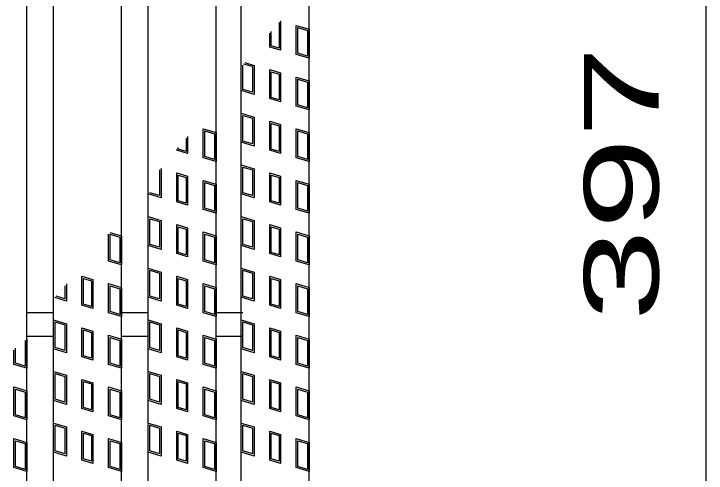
# Model space of a CAD drawing. Units: millimetres, scale not verified. Extents: x -1820 to 1731, y -1282 to 1054.
# Drawn here: x -439 to -235, y 59.7 to 194.9 of the extents above; entities that cross this region are included whole.
import ezdxf
from ezdxf.enums import TextEntityAlignment as Align

# ---------------------------------------------------------------- set-up
doc = ezdxf.new("R2010")
doc.units = ezdxf.units.MM
doc.header["$LTSCALE"] = 10
for name, color, linetype, lineweight in [('16', 3, 'Continuous', 25), ('17', 3, 'Continuous', 25), ('22', 2, 'Continuous', 25)]:
    doc.layers.add(name, color=color, linetype=linetype, lineweight=lineweight)
doc.styles.add('ベクトル', font='')
doc.styles.get('ベクトル').set_extended_font_data('ベクトル')

msp = doc.modelspace()

# ---------------------------------------------------------------- linework, layer by layer
at = {"layer": '16'}
for p, q in [((-435.2, -67), (-435.2, 374)), ((-399.4, -67), (-399.4, 374)), ((-379.4, -67), (-379.4, 374)), ((-372, -67), (-372, 374)), ((-352, -67), (-352, 374)), ((-427.3, -12.5), (-427.3, 319.5)), ((-407.3, -12.5), (-407.3, 319.5)), ((-435.2, 107), (-427.3, 107)), ((-407.3, 107), (-399.4, 107)), ((-379.4, 107), (-371.5, 107)), ((-435.2, 100), (-427.3, 100)), ((-407.3, 100), (-399.4, 100)), ((-379.4, 100), (-371.5, 100))]:
    msp.add_line(p, q, dxfattribs=at)
at = {"layer": '17'}
for p, q in [((-360.91, 192.38), (-360.86, 192.36)), ((-360.86, 192.36), (-360.86, 184.8)), ((-360.57, 192.77), (-360.38, 192.72)), ((-360.38, 192.72), (-360.38, 184.17)), ((-363.14, 185.49), (-363.14, 189.74)), ((-355.8, 191.49), (-352, 190.35)), ((-355.8, 182.94), (-355.8, 191.49)), ((-355.32, 190.85), (-352.47, 190)), ((-355.32, 183.29), (-355.32, 190.85)), ((-352.47, 190), (-352.47, 182.44)), ((-352, 190.35), (-352, 181.8)), ((-363.61, 185.13), (-363.61, 189.17)), ((-360.38, 184.17), (-363.61, 185.13)), ((-360.86, 184.8), (-363.14, 185.49)), ((-352, 181.8), (-355.8, 182.94)), ((-352.47, 182.44), (-355.32, 183.29)), ((-371.52, 172.65), (-371.52, 179.82)), ((-368.67, 179.36), (-371.26, 180.13)), ((-370.93, 180.53), (-368.2, 179.71)), ((-368.2, 179.71), (-368.2, 171.16)), ((-368.67, 179.36), (-368.67, 171.8)), ((-363.61, 178.48), (-360.38, 177.52)), ((-363.61, 169.93), (-363.61, 178.48)), ((-363.14, 177.85), (-360.86, 177.16)), ((-363.14, 170.29), (-363.14, 177.85)), ((-360.38, 177.52), (-360.38, 168.97)), ((-360.86, 177.16), (-360.86, 169.6)), ((-355.8, 176.29), (-352, 175.15)), ((-355.8, 167.74), (-355.8, 176.29)), ((-355.32, 175.65), (-352.47, 174.8)), ((-355.32, 168.09), (-355.32, 175.65)), ((-352.47, 174.8), (-352.47, 167.24)), ((-352, 175.15), (-352, 166.6)), ((-368.2, 171.16), (-372, 172.3)), ((-368.67, 171.8), (-371.52, 172.65)), ((-360.38, 168.97), (-363.61, 169.93)), ((-360.86, 169.6), (-363.14, 170.29)), ((-352, 166.6), (-355.8, 167.74)), ((-352.47, 167.24), (-355.32, 168.09)), ((-372, 165.65), (-368.2, 164.51)), ((-372, 157.1), (-372, 165.65)), ((-371.52, 165.01), (-368.67, 164.16)), ((-371.52, 157.45), (-371.52, 165.01)), ((-368.67, 164.16), (-368.67, 156.6)), ((-368.2, 164.51), (-368.2, 155.96)), ((-363.61, 163.28), (-360.38, 162.32)), ((-363.61, 154.73), (-363.61, 163.28)), ((-363.14, 162.65), (-360.86, 161.96)), ((-363.14, 155.09), (-363.14, 162.65)), ((-360.86, 161.96), (-360.86, 154.4)), ((-360.38, 162.32), (-360.38, 153.77)), ((-383.2, 161.09), (-379.4, 159.95)), ((-383.2, 152.54), (-383.2, 161.09)), ((-382.73, 160.45), (-379.88, 159.6)), ((-382.73, 152.89), (-382.73, 160.45)), ((-379.88, 159.6), (-379.88, 152.04)), ((-379.4, 159.95), (-379.4, 151.4)), ((-355.8, 161.09), (-352, 159.95)), ((-355.8, 152.54), (-355.8, 161.09)), ((-355.32, 160.45), (-352.47, 159.6)), ((-355.32, 152.89), (-355.32, 160.45)), ((-352.47, 159.6), (-352.47, 152.04)), ((-352, 159.95), (-352, 151.4)), ((-388.26, 158.26), (-388.26, 154.4)), ((-387.79, 158.82), (-387.79, 153.77)), ((-368.2, 155.96), (-372, 157.1)), ((-368.67, 156.6), (-371.52, 157.45)), ((-390.54, 155.09), (-390.54, 155.56)), ((-388.26, 154.4), (-390.54, 155.09)), ((-360.86, 154.4), (-363.14, 155.09)), ((-391.02, 154.73), (-391.02, 155)), ((-387.79, 153.77), (-391.02, 154.73)), ((-360.38, 153.77), (-363.61, 154.73)), ((-379.4, 151.4), (-383.2, 152.54)), ((-379.88, 152.04), (-382.73, 152.89)), ((-352, 151.4), (-355.8, 152.54)), ((-352.47, 152.04), (-355.32, 152.89)), ((-396.12, 148.97), (-396.08, 148.96)), ((-396.08, 148.96), (-396.08, 141.4)), ((-395.78, 149.36), (-395.6, 149.31)), ((-395.6, 149.31), (-395.6, 140.76)), ((-372, 150.45), (-368.2, 149.31)), ((-372, 141.9), (-372, 150.45)), ((-371.52, 149.81), (-368.67, 148.96)), ((-371.52, 142.25), (-371.52, 149.81)), ((-368.67, 148.96), (-368.67, 141.4)), ((-368.2, 149.31), (-368.2, 140.76)), ((-391.02, 148.08), (-387.79, 147.12)), ((-391.02, 139.53), (-391.02, 148.08)), ((-390.54, 147.45), (-388.26, 146.76)), ((-390.54, 139.89), (-390.54, 147.45)), ((-387.79, 147.12), (-387.79, 138.57)), ((-363.61, 148.08), (-360.38, 147.12)), ((-363.61, 139.53), (-363.61, 148.08)), ((-363.14, 147.45), (-360.86, 146.76)), ((-363.14, 139.89), (-363.14, 147.45)), ((-360.38, 147.12), (-360.38, 138.57)), ((-388.26, 146.76), (-388.26, 139.2)), ((-383.2, 145.89), (-379.4, 144.75)), ((-383.2, 137.34), (-383.2, 145.89)), ((-382.73, 145.25), (-379.88, 144.4)), ((-382.73, 137.69), (-382.73, 145.25)), ((-360.86, 146.76), (-360.86, 139.2)), ((-355.8, 145.89), (-352, 144.75)), ((-355.8, 137.34), (-355.8, 145.89)), ((-355.32, 145.25), (-352.47, 144.4)), ((-355.32, 137.69), (-355.32, 145.25)), ((-379.88, 144.4), (-379.88, 136.84)), ((-379.4, 144.75), (-379.4, 136.2)), ((-352.47, 144.4), (-352.47, 136.84)), ((-352, 144.75), (-352, 136.2)), ((-395.6, 140.76), (-399.4, 141.9)), ((-396.08, 141.4), (-398.93, 142.25)), ((-368.2, 140.76), (-372, 141.9)), ((-368.67, 141.4), (-371.52, 142.25)), ((-387.79, 138.57), (-391.02, 139.53)), ((-388.26, 139.2), (-390.54, 139.89)), ((-360.38, 138.57), (-363.61, 139.53)), ((-360.86, 139.2), (-363.14, 139.89)), ((-379.4, 136.2), (-383.2, 137.34)), ((-379.88, 136.84), (-382.73, 137.69)), ((-352, 136.2), (-355.8, 137.34)), ((-352.47, 136.84), (-355.32, 137.69)), ((-399.4, 135.25), (-395.6, 134.11)), ((-399.4, 126.7), (-399.4, 135.25)), ((-372, 135.25), (-368.2, 134.11)), ((-372, 126.7), (-372, 135.25)), ((-398.93, 134.61), (-396.08, 133.76)), ((-398.93, 127.05), (-398.93, 134.61)), ((-396.08, 133.76), (-396.08, 126.2)), ((-395.6, 134.11), (-395.6, 125.56)), ((-391.02, 132.88), (-387.79, 131.92)), ((-391.02, 124.33), (-391.02, 132.88)), ((-371.52, 134.61), (-368.67, 133.76)), ((-371.52, 127.05), (-371.52, 134.61)), ((-368.67, 133.76), (-368.67, 126.2)), ((-368.2, 134.11), (-368.2, 125.56)), ((-363.61, 132.88), (-360.38, 131.92)), ((-363.61, 124.33), (-363.61, 132.88)), ((-410.68, 130.56), (-407.3, 129.55)), ((-390.54, 132.25), (-388.26, 131.56)), ((-390.54, 124.69), (-390.54, 132.25)), ((-388.26, 131.56), (-388.26, 124)), ((-387.79, 131.92), (-387.79, 123.37)), ((-383.2, 130.69), (-379.4, 129.55)), ((-383.2, 122.14), (-383.2, 130.69)), ((-363.14, 132.25), (-360.86, 131.56)), ((-363.14, 124.69), (-363.14, 132.25)), ((-360.86, 131.56), (-360.86, 124)), ((-360.38, 131.92), (-360.38, 123.37)), ((-355.8, 130.69), (-352, 129.55)), ((-355.8, 122.14), (-355.8, 130.69)), ((-411.1, 122.14), (-411.1, 130.07)), ((-410.63, 130.05), (-407.78, 129.2)), ((-410.63, 122.49), (-410.63, 130.05)), ((-407.78, 129.2), (-407.78, 121.64)), ((-407.3, 129.55), (-407.3, 121)), ((-382.73, 130.05), (-379.88, 129.2)), ((-382.73, 122.49), (-382.73, 130.05)), ((-379.88, 129.2), (-379.88, 121.64)), ((-379.4, 129.55), (-379.4, 121)), ((-355.32, 130.05), (-352.47, 129.2)), ((-355.32, 122.49), (-355.32, 130.05)), ((-352.47, 129.2), (-352.47, 121.64)), ((-352, 129.55), (-352, 121)), ((-395.6, 125.56), (-399.4, 126.7)), ((-396.08, 126.2), (-398.93, 127.05)), ((-368.2, 125.56), (-372, 126.7)), ((-368.67, 126.2), (-371.52, 127.05)), ((-388.26, 124), (-390.54, 124.69)), ((-360.86, 124), (-363.14, 124.69)), ((-407.78, 121.64), (-410.63, 122.49)), ((-387.79, 123.37), (-391.02, 124.33)), ((-379.88, 121.64), (-382.73, 122.49)), ((-360.38, 123.37), (-363.61, 124.33)), ((-352.47, 121.64), (-355.32, 122.49)), ((-407.3, 121), (-411.1, 122.14)), ((-379.4, 121), (-383.2, 122.14)), ((-352, 121), (-355.8, 122.14)), ((-399.4, 120.05), (-395.6, 118.91)), ((-399.4, 111.5), (-399.4, 120.05)), ((-398.93, 119.41), (-396.08, 118.56)), ((-398.93, 111.85), (-398.93, 119.41)), ((-396.08, 118.56), (-396.08, 111)), ((-395.6, 118.91), (-395.6, 110.36)), ((-372, 120.05), (-368.2, 118.91)), ((-372, 111.5), (-372, 120.05)), ((-371.52, 119.41), (-368.67, 118.56)), ((-371.52, 111.85), (-371.52, 119.41)), ((-368.67, 118.56), (-368.67, 111)), ((-368.2, 118.91), (-368.2, 110.36)), ((-418.92, 117.68), (-415.69, 116.72)), ((-418.92, 109.13), (-418.92, 117.68)), ((-418.44, 117.05), (-416.16, 116.36)), ((-418.44, 109.49), (-418.44, 117.05)), ((-416.16, 116.36), (-416.16, 108.8)), ((-415.69, 116.72), (-415.69, 108.17)), ((-391.02, 117.68), (-387.79, 116.72)), ((-391.02, 109.13), (-391.02, 117.68)), ((-390.54, 117.05), (-388.26, 116.36)), ((-390.54, 109.49), (-390.54, 117.05)), ((-388.26, 116.36), (-388.26, 108.8)), ((-387.79, 116.72), (-387.79, 108.17)), ((-363.61, 117.68), (-360.38, 116.72)), ((-363.61, 109.13), (-363.61, 117.68)), ((-363.14, 117.05), (-360.86, 116.36)), ((-363.14, 109.49), (-363.14, 117.05)), ((-360.86, 116.36), (-360.86, 108.8)), ((-360.38, 116.72), (-360.38, 108.17)), ((-423.98, 114.85), (-423.98, 111)), ((-423.5, 115.41), (-423.5, 110.36)), ((-411.1, 115.49), (-407.3, 114.35)), ((-411.1, 106.94), (-411.1, 115.49)), ((-410.63, 114.85), (-407.78, 114)), ((-410.63, 107.29), (-410.63, 114.85)), ((-407.3, 114.35), (-407.3, 105.8)), ((-383.2, 115.49), (-379.4, 114.35)), ((-383.2, 106.94), (-383.2, 115.49)), ((-382.73, 114.85), (-379.88, 114)), ((-382.73, 107.29), (-382.73, 114.85)), ((-379.4, 114.35), (-379.4, 105.8)), ((-355.8, 115.49), (-352, 114.35)), ((-355.8, 106.94), (-355.8, 115.49)), ((-355.32, 114.85), (-352.47, 114)), ((-355.32, 107.29), (-355.32, 114.85)), ((-352, 114.35), (-352, 105.8)), ((-407.78, 114), (-407.78, 106.44)), ((-379.88, 114), (-379.88, 106.44)), ((-352.47, 114), (-352.47, 106.44)), ((-423.5, 110.36), (-426.91, 111.38)), ((-423.98, 111), (-426.57, 111.78)), ((-395.6, 110.36), (-399.4, 111.5)), ((-396.08, 111), (-398.93, 111.85)), ((-368.2, 110.36), (-372, 111.5)), ((-368.67, 111), (-371.52, 111.85)), ((-415.69, 108.17), (-418.92, 109.13)), ((-416.16, 108.8), (-418.44, 109.49)), ((-387.79, 108.17), (-391.02, 109.13)), ((-388.26, 108.8), (-390.54, 109.49)), ((-360.38, 108.17), (-363.61, 109.13)), ((-360.86, 108.8), (-363.14, 109.49)), ((-407.3, 105.8), (-411.1, 106.94)), ((-407.78, 106.44), (-410.63, 107.29)), ((-379.4, 105.8), (-383.2, 106.94)), ((-379.88, 106.44), (-382.73, 107.29)), ((-352, 105.8), (-355.8, 106.94)), ((-352.47, 106.44), (-355.32, 107.29)), ((-427.3, 104.85), (-423.5, 103.71)), ((-427.3, 96.3), (-427.3, 104.85)), ((-426.83, 104.21), (-423.98, 103.36)), ((-426.83, 96.65), (-426.83, 104.21)), ((-399.4, 104.85), (-395.6, 103.71)), ((-399.4, 96.3), (-399.4, 104.85)), ((-398.93, 104.21), (-396.08, 103.36)), ((-398.93, 96.65), (-398.93, 104.21)), ((-372, 104.85), (-368.2, 103.71)), ((-372, 96.3), (-372, 104.85)), ((-371.52, 104.21), (-368.67, 103.36)), ((-371.52, 96.65), (-371.52, 104.21)), ((-423.98, 103.36), (-423.98, 95.8)), ((-423.5, 103.71), (-423.5, 95.16)), ((-418.92, 102.48), (-415.69, 101.52)), ((-418.92, 93.93), (-418.92, 102.48)), ((-396.08, 103.36), (-396.08, 95.8)), ((-395.6, 103.71), (-395.6, 95.16)), ((-391.02, 102.48), (-387.79, 101.52)), ((-391.02, 93.93), (-391.02, 102.48)), ((-368.67, 103.36), (-368.67, 95.8)), ((-368.2, 103.71), (-368.2, 95.16)), ((-363.61, 102.48), (-360.38, 101.52)), ((-363.61, 93.93), (-363.61, 102.48)), ((-418.44, 101.85), (-416.16, 101.16)), ((-418.44, 94.29), (-418.44, 101.85)), ((-416.16, 101.16), (-416.16, 93.6)), ((-415.69, 101.52), (-415.69, 92.97)), ((-411.1, 100.29), (-407.3, 99.15)), ((-411.1, 91.74), (-411.1, 100.29)), ((-390.54, 101.85), (-388.26, 101.16)), ((-390.54, 94.29), (-390.54, 101.85)), ((-388.26, 101.16), (-388.26, 93.6)), ((-387.79, 101.52), (-387.79, 92.97)), ((-383.2, 100.29), (-379.4, 99.15)), ((-383.2, 91.74), (-383.2, 100.29)), ((-363.14, 101.85), (-360.86, 101.16)), ((-363.14, 94.29), (-363.14, 101.85)), ((-360.86, 101.16), (-360.86, 93.6)), ((-360.38, 101.52), (-360.38, 92.97)), ((-355.8, 100.29), (-352, 99.15)), ((-355.8, 91.74), (-355.8, 100.29)), ((-435.68, 98.8), (-435.68, 91.24)), ((-435.2, 99.15), (-435.2, 90.6)), ((-410.63, 99.65), (-407.78, 98.8)), ((-410.63, 92.09), (-410.63, 99.65)), ((-407.78, 98.8), (-407.78, 91.24)), ((-407.3, 99.15), (-407.3, 90.6)), ((-382.73, 99.65), (-379.88, 98.8)), ((-382.73, 92.09), (-382.73, 99.65)), ((-379.88, 98.8), (-379.88, 91.24)), ((-379.4, 99.15), (-379.4, 90.6)), ((-355.32, 99.65), (-352.47, 98.8)), ((-355.32, 92.09), (-355.32, 99.65)), ((-352.47, 98.8), (-352.47, 91.24)), ((-352, 99.15), (-352, 90.6)), ((-439, 91.74), (-439, 95.9)), ((-438.53, 92.09), (-438.53, 96.46)), ((-423.5, 95.16), (-427.3, 96.3)), ((-423.98, 95.8), (-426.83, 96.65)), ((-395.6, 95.16), (-399.4, 96.3)), ((-396.08, 95.8), (-398.93, 96.65)), ((-368.2, 95.16), (-372, 96.3)), ((-368.67, 95.8), (-371.52, 96.65)), ((-415.69, 92.97), (-418.92, 93.93)), ((-416.16, 93.6), (-418.44, 94.29)), ((-387.79, 92.97), (-391.02, 93.93)), ((-388.26, 93.6), (-390.54, 94.29)), ((-360.38, 92.97), (-363.61, 93.93)), ((-360.86, 93.6), (-363.14, 94.29)), ((-435.68, 91.24), (-438.53, 92.09)), ((-407.78, 91.24), (-410.63, 92.09)), ((-379.88, 91.24), (-382.73, 92.09)), ((-352.47, 91.24), (-355.32, 92.09)), ((-435.2, 90.6), (-439, 91.74)), ((-407.3, 90.6), (-411.1, 91.74)), ((-379.4, 90.6), (-383.2, 91.74)), ((-352, 90.6), (-355.8, 91.74)), ((-427.3, 89.65), (-423.5, 88.51)), ((-427.3, 81.1), (-427.3, 89.65)), ((-426.83, 89.01), (-423.98, 88.16)), ((-426.83, 81.45), (-426.83, 89.01)), ((-423.98, 88.16), (-423.98, 80.6)), ((-423.5, 88.51), (-423.5, 79.96)), ((-399.4, 89.65), (-395.6, 88.51)), ((-399.4, 81.1), (-399.4, 89.65)), ((-398.93, 89.01), (-396.08, 88.16)), ((-398.93, 81.45), (-398.93, 89.01)), ((-396.08, 88.16), (-396.08, 80.6)), ((-395.6, 88.51), (-395.6, 79.96)), ((-372, 89.65), (-368.2, 88.51)), ((-372, 81.1), (-372, 89.65)), ((-371.52, 89.01), (-368.67, 88.16)), ((-371.52, 81.45), (-371.52, 89.01)), ((-368.67, 88.16), (-368.67, 80.6)), ((-368.2, 88.51), (-368.2, 79.96)), ((-418.92, 87.28), (-415.69, 86.32)), ((-418.92, 78.73), (-418.92, 87.28)), ((-418.44, 86.65), (-416.16, 85.96)), ((-418.44, 79.09), (-418.44, 86.65)), ((-416.16, 85.96), (-416.16, 78.4)), ((-415.69, 86.32), (-415.69, 77.77)), ((-391.02, 87.28), (-387.79, 86.32)), ((-391.02, 78.73), (-391.02, 87.28)), ((-390.54, 86.65), (-388.26, 85.96)), ((-390.54, 79.09), (-390.54, 86.65)), ((-388.26, 85.96), (-388.26, 78.4)), ((-387.79, 86.32), (-387.79, 77.77)), ((-363.61, 87.28), (-360.38, 86.32)), ((-363.61, 78.73), (-363.61, 87.28)), ((-363.14, 86.65), (-360.86, 85.96)), ((-363.14, 79.09), (-363.14, 86.65)), ((-360.86, 85.96), (-360.86, 78.4)), ((-360.38, 86.32), (-360.38, 77.77)), ((-439, 85.09), (-435.2, 83.95)), ((-439, 76.54), (-439, 85.09)), ((-438.53, 84.45), (-435.68, 83.6)), ((-438.53, 76.89), (-438.53, 84.45)), ((-435.2, 83.95), (-435.2, 75.4)), ((-411.1, 85.09), (-407.3, 83.95)), ((-411.1, 76.54), (-411.1, 85.09)), ((-410.63, 84.45), (-407.78, 83.6)), ((-410.63, 76.89), (-410.63, 84.45)), ((-407.3, 83.95), (-407.3, 75.4)), ((-383.2, 85.09), (-379.4, 83.95)), ((-383.2, 76.54), (-383.2, 85.09)), ((-382.73, 84.45), (-379.88, 83.6)), ((-382.73, 76.89), (-382.73, 84.45)), ((-379.4, 83.95), (-379.4, 75.4)), ((-355.8, 85.09), (-352, 83.95)), ((-355.8, 76.54), (-355.8, 85.09)), ((-355.32, 84.45), (-352.47, 83.6)), ((-355.32, 76.89), (-355.32, 84.45)), ((-352, 83.95), (-352, 75.4)), ((-435.68, 83.6), (-435.68, 76.04)), ((-407.78, 83.6), (-407.78, 76.04)), ((-379.88, 83.6), (-379.88, 76.04)), ((-352.47, 83.6), (-352.47, 76.04)), ((-423.5, 79.96), (-427.3, 81.1)), ((-423.98, 80.6), (-426.83, 81.45)), ((-395.6, 79.96), (-399.4, 81.1)), ((-396.08, 80.6), (-398.93, 81.45)), ((-368.2, 79.96), (-372, 81.1)), ((-368.67, 80.6), (-371.52, 81.45)), ((-415.69, 77.77), (-418.92, 78.73)), ((-416.16, 78.4), (-418.44, 79.09)), ((-387.79, 77.77), (-391.02, 78.73)), ((-388.26, 78.4), (-390.54, 79.09)), ((-360.38, 77.77), (-363.61, 78.73)), ((-360.86, 78.4), (-363.14, 79.09)), ((-435.2, 75.4), (-439, 76.54)), ((-435.68, 76.04), (-438.53, 76.89)), ((-407.3, 75.4), (-411.1, 76.54)), ((-407.78, 76.04), (-410.63, 76.89)), ((-379.4, 75.4), (-383.2, 76.54)), ((-379.88, 76.04), (-382.73, 76.89)), ((-352, 75.4), (-355.8, 76.54)), ((-352.47, 76.04), (-355.32, 76.89)), ((-427.3, 74.45), (-423.5, 73.31)), ((-427.3, 65.9), (-427.3, 74.45)), ((-426.83, 73.81), (-423.98, 72.96)), ((-426.83, 66.25), (-426.83, 73.81)), ((-399.4, 74.45), (-395.6, 73.31)), ((-399.4, 65.9), (-399.4, 74.45)), ((-398.93, 73.81), (-396.08, 72.96)), ((-398.93, 66.25), (-398.93, 73.81)), ((-372, 74.45), (-368.2, 73.31)), ((-372, 65.9), (-372, 74.45)), ((-371.52, 73.81), (-368.67, 72.96)), ((-371.52, 66.25), (-371.52, 73.81)), ((-423.98, 72.96), (-423.98, 65.4)), ((-423.5, 73.31), (-423.5, 64.76)), ((-418.92, 72.08), (-415.69, 71.12)), ((-418.92, 63.53), (-418.92, 72.08)), ((-418.44, 71.45), (-416.16, 70.76)), ((-418.44, 63.89), (-418.44, 71.45)), ((-396.08, 72.96), (-396.08, 65.4)), ((-395.6, 73.31), (-395.6, 64.76)), ((-391.02, 72.08), (-387.79, 71.12)), ((-391.02, 63.53), (-391.02, 72.08)), ((-390.54, 71.45), (-388.26, 70.76)), ((-390.54, 63.89), (-390.54, 71.45)), ((-368.67, 72.96), (-368.67, 65.4)), ((-368.2, 73.31), (-368.2, 64.76)), ((-363.61, 72.08), (-360.38, 71.12)), ((-363.61, 63.53), (-363.61, 72.08)), ((-363.14, 71.45), (-360.86, 70.76)), ((-363.14, 63.89), (-363.14, 71.45)), ((-439, 69.89), (-435.2, 68.75)), ((-439, 61.34), (-439, 69.89)), ((-416.16, 70.76), (-416.16, 63.2)), ((-415.69, 71.12), (-415.69, 62.57)), ((-411.1, 69.89), (-407.3, 68.75)), ((-411.1, 61.34), (-411.1, 69.89)), ((-388.26, 70.76), (-388.26, 63.2)), ((-387.79, 71.12), (-387.79, 62.57)), ((-383.2, 69.89), (-379.4, 68.75)), ((-383.2, 61.34), (-383.2, 69.89)), ((-360.86, 70.76), (-360.86, 63.2)), ((-360.38, 71.12), (-360.38, 62.57)), ((-355.8, 69.89), (-352, 68.75)), ((-355.8, 61.34), (-355.8, 69.89)), ((-438.53, 69.25), (-435.68, 68.4)), ((-438.53, 61.69), (-438.53, 69.25)), ((-435.68, 68.4), (-435.68, 60.84)), ((-435.2, 68.75), (-435.2, 60.2)), ((-410.63, 69.25), (-407.78, 68.4)), ((-410.63, 61.69), (-410.63, 69.25)), ((-407.78, 68.4), (-407.78, 60.84)), ((-407.3, 68.75), (-407.3, 60.2)), ((-382.73, 69.25), (-379.88, 68.4)), ((-382.73, 61.69), (-382.73, 69.25)), ((-379.88, 68.4), (-379.88, 60.84)), ((-379.4, 68.75), (-379.4, 60.2)), ((-355.32, 69.25), (-352.47, 68.4)), ((-355.32, 61.69), (-355.32, 69.25)), ((-352.47, 68.4), (-352.47, 60.84)), ((-352, 68.75), (-352, 60.2)), ((-423.5, 64.76), (-427.3, 65.9)), ((-423.98, 65.4), (-426.83, 66.25)), ((-395.6, 64.76), (-399.4, 65.9)), ((-396.08, 65.4), (-398.93, 66.25)), ((-368.2, 64.76), (-372, 65.9)), ((-368.67, 65.4), (-371.52, 66.25)), ((-415.69, 62.57), (-418.92, 63.53)), ((-416.16, 63.2), (-418.44, 63.89)), ((-387.79, 62.57), (-391.02, 63.53)), ((-388.26, 63.2), (-390.54, 63.89)), ((-360.38, 62.57), (-363.61, 63.53)), ((-360.86, 63.2), (-363.14, 63.89)), ((-435.2, 60.2), (-439, 61.34)), ((-435.68, 60.84), (-438.53, 61.69)), ((-407.3, 60.2), (-411.1, 61.34)), ((-407.78, 60.84), (-410.63, 61.69)), ((-379.4, 60.2), (-383.2, 61.34)), ((-379.88, 60.84), (-382.73, 61.69)), ((-352, 60.2), (-355.8, 61.34)), ((-352.47, 60.84), (-355.32, 61.69))]:
    msp.add_line(p, q, dxfattribs=at)
at = {"layer": '22', "color": 4}
msp.add_line((-235, -45), (-235, 352), dxfattribs=at)

# ---------------------------------------------------------------- texts
at = {"layer": '22', "style": 'ベクトル', "width": 1.65}
msp.add_text(' 397 ', height=21.99, rotation=90, dxfattribs=at).set_placement((-260, 91), align=Align.MIDDLE_LEFT)

doc.saveas('drawing.dxf')
